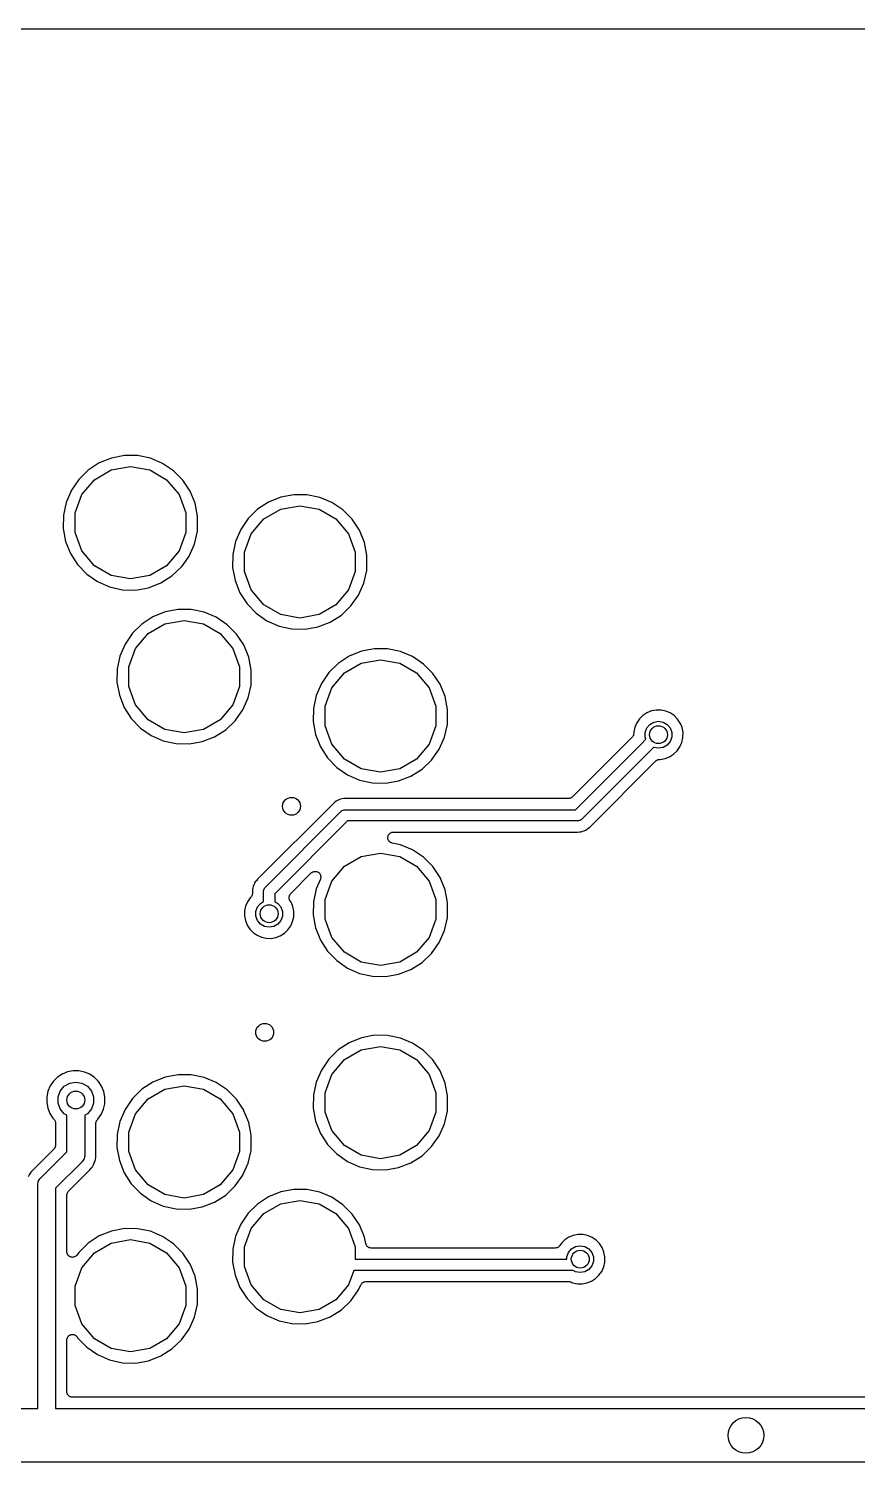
# Model space of a CAD drawing. Extents: x 70 to 229, y -105 to -40.
# Drawn here: x 157.72 to 176.25, y -72.36 to -40.33 of the extents above; entities that cross this region are included whole.
import ezdxf

# ---------------------------------------------------------------- set-up
doc = ezdxf.new("R2010")
doc.units = 0
doc.header["$MEASUREMENT"] = 0
doc.layers.add('BLACK', color=7, linetype='CONTINUOUS')

msp = doc.modelspace()

# ---------------------------------------------------------------- linework, layer by layer
at = {"layer": 'Black'}
for p, q in [((72.8106, -40.325), (226.952, -40.325)), ((159.574, -49.9181), (159.302, -50.0283)), ((159.863, -49.8629), (159.574, -49.9181)), ((160.158, -49.865), (159.863, -49.8629)), ((160.446, -49.9241), (160.158, -49.865)), ((160.717, -50.0381), (160.446, -49.9241)), ((159.056, -50.1893), (158.845, -50.3952)), ((159.302, -50.0283), (159.056, -50.1893)), ((159.193, -50.4028), (159.571, -50.1849)), ((159.571, -50.1849), (160, -50.1092)), ((160, -50.1092), (160.429, -50.1849)), ((160.429, -50.1849), (160.807, -50.4028)), ((160.961, -50.2026), (160.717, -50.0381)), ((161.168, -50.4114), (160.961, -50.2026)), ((158.845, -50.3952), (158.679, -50.6379)), ((158.913, -50.7366), (159.193, -50.4028)), ((160.807, -50.4028), (161.087, -50.7366)), ((161.331, -50.6564), (161.168, -50.4114)), ((158.563, -50.9082), (158.502, -51.196)), ((158.679, -50.6379), (158.563, -50.9082)), ((158.764, -51.1461), (158.913, -50.7366)), ((161.087, -50.7366), (161.236, -51.1461)), ((161.443, -50.9284), (161.331, -50.6564)), ((161.5, -51.216), (161.443, -50.9284)), ((163.088, -50.9023), (162.842, -51.0633)), ((163.36, -50.7921), (163.088, -50.9023)), ((163.649, -50.7369), (163.36, -50.7921)), ((163.944, -50.739), (163.649, -50.7369)), ((164.232, -50.7981), (163.944, -50.739)), ((164.503, -50.9121), (164.232, -50.7981)), ((164.747, -51.0766), (164.503, -50.9121)), ((158.502, -51.196), (158.498, -51.4901)), ((158.764, -51.5819), (158.764, -51.1461)), ((161.236, -51.1461), (161.236, -51.5819)), ((161.495, -51.5538), (161.5, -51.216)), ((162.842, -51.0633), (162.631, -51.2691)), ((162.979, -51.2768), (163.357, -51.0589)), ((163.357, -51.0589), (163.786, -50.9832)), ((163.786, -50.9832), (164.215, -51.0589)), ((164.215, -51.0589), (164.593, -51.2768)), ((164.954, -51.2854), (164.747, -51.0766)), ((158.498, -51.4901), (158.551, -51.7795)), ((161.43, -51.8398), (161.495, -51.5538)), ((162.465, -51.5119), (162.349, -51.7822)), ((162.631, -51.2691), (162.465, -51.5119)), ((162.699, -51.6106), (162.979, -51.2768)), ((164.593, -51.2768), (164.873, -51.6106)), ((165.117, -51.5304), (164.954, -51.2854)), ((165.229, -51.8024), (165.117, -51.5304)), ((158.551, -51.7795), (158.659, -52.053)), ((158.913, -51.9914), (158.764, -51.5819)), ((161.236, -51.5819), (161.087, -51.9914)), ((161.311, -52.1085), (161.43, -51.8398)), ((162.349, -51.7822), (162.288, -52.07)), ((162.55, -52.0201), (162.699, -51.6106)), ((164.873, -51.6106), (165.022, -52.0201)), ((165.286, -52.09), (165.229, -51.8024)), ((158.659, -52.053), (158.819, -52.3002)), ((159.193, -52.3252), (158.913, -51.9914)), ((161.087, -51.9914), (160.807, -52.3252)), ((161.174, -52.3026), (161.311, -52.1085)), ((162.288, -52.07), (162.284, -52.3641)), ((162.55, -52.4559), (162.55, -52.0201)), ((165.022, -52.0201), (165.022, -52.4559)), ((165.282, -52.3729), (165.286, -52.09)), ((158.819, -52.3002), (159.023, -52.5118)), ((159.023, -52.5118), (159.265, -52.6797)), ((159.571, -52.5431), (159.193, -52.3252)), ((160.807, -52.3252), (160.429, -52.5431)), ((160.928, -52.5517), (161.141, -52.3489)), ((161.141, -52.3489), (161.174, -52.3026)), ((161.174, -52.3026), (161.174, -52.3026)), ((162.284, -52.3641), (162.337, -52.6535)), ((162.699, -52.8654), (162.55, -52.4559)), ((165.022, -52.4559), (164.873, -52.8654)), ((165.216, -52.7138), (165.281, -52.4278)), ((165.281, -52.4278), (165.282, -52.3729)), ((165.282, -52.3729), (165.282, -52.3729)), ((159.265, -52.6797), (159.534, -52.7975)), ((159.534, -52.7975), (159.822, -52.8607)), ((160, -52.6188), (159.571, -52.5431)), ((160.429, -52.5431), (160, -52.6188)), ((160.116, -52.8668), (160.405, -52.8157)), ((160.405, -52.8157), (160.68, -52.7094)), ((160.68, -52.7094), (160.928, -52.5517)), ((162.337, -52.6535), (162.445, -52.927)), ((165.097, -52.9825), (165.216, -52.7138)), ((159.822, -52.8607), (160.116, -52.8668)), ((162.445, -52.927), (162.605, -53.1742)), ((162.979, -53.1992), (162.699, -52.8654)), ((164.873, -52.8654), (164.593, -53.1992)), ((164.927, -53.2229), (165.097, -52.9825)), ((160.502, -53.4673), (160.256, -53.6283)), ((160.774, -53.3571), (160.502, -53.4673)), ((161.063, -53.3019), (160.774, -53.3571)), ((161.358, -53.304), (161.063, -53.3019)), ((161.646, -53.3631), (161.358, -53.304)), ((161.917, -53.4771), (161.646, -53.3631)), ((162.161, -53.6416), (161.917, -53.4771)), ((162.605, -53.1742), (162.809, -53.3858)), ((162.809, -53.3858), (163.051, -53.5537)), ((163.357, -53.4171), (162.979, -53.1992)), ((163.786, -53.4928), (163.357, -53.4171)), ((164.215, -53.4171), (163.786, -53.4928)), ((164.593, -53.1992), (164.215, -53.4171)), ((164.466, -53.5834), (164.714, -53.4257)), ((164.714, -53.4257), (164.927, -53.2229)), ((160.256, -53.6283), (160.045, -53.8342)), ((160.393, -53.8418), (160.771, -53.6239)), ((160.771, -53.6239), (161.2, -53.5482)), ((161.2, -53.5482), (161.629, -53.6239)), ((161.629, -53.6239), (162.007, -53.8418)), ((162.368, -53.8504), (162.161, -53.6416)), ((163.051, -53.5537), (163.32, -53.6715)), ((163.32, -53.6715), (163.608, -53.7347)), ((163.608, -53.7347), (163.902, -53.7408)), ((163.902, -53.7408), (164.191, -53.6897)), ((164.191, -53.6897), (164.466, -53.5834)), ((159.879, -54.0769), (159.763, -54.3472)), ((160.045, -53.8342), (159.879, -54.0769)), ((160.113, -54.1756), (160.393, -53.8418)), ((162.007, -53.8418), (162.287, -54.1756)), ((162.531, -54.0954), (162.368, -53.8504)), ((162.643, -54.3674), (162.531, -54.0954)), ((159.763, -54.3472), (159.702, -54.635)), ((159.964, -54.5851), (160.113, -54.1756)), ((162.287, -54.1756), (162.436, -54.5851)), ((162.7, -54.655), (162.643, -54.3674)), ((164.89, -54.3463), (164.644, -54.5073)), ((165.162, -54.2361), (164.89, -54.3463)), ((165.159, -54.5029), (165.588, -54.4272)), ((165.451, -54.1809), (165.162, -54.2361)), ((165.746, -54.183), (165.451, -54.1809)), ((165.588, -54.4272), (166.017, -54.5029)), ((166.034, -54.2421), (165.746, -54.183)), ((166.305, -54.3561), (166.034, -54.2421)), ((166.549, -54.5206), (166.305, -54.3561)), ((159.702, -54.635), (159.698, -54.9291)), ((159.964, -55.0209), (159.964, -54.5851)), ((162.436, -54.5851), (162.436, -55.0209)), ((162.695, -54.9928), (162.7, -54.655)), ((164.433, -54.7131), (164.267, -54.9559)), ((164.644, -54.5073), (164.433, -54.7131)), ((164.501, -55.0546), (164.781, -54.7208)), ((164.781, -54.7208), (165.159, -54.5029)), ((166.017, -54.5029), (166.395, -54.7208)), ((166.395, -54.7208), (166.675, -55.0546)), ((166.756, -54.7294), (166.549, -54.5206)), ((166.919, -54.9744), (166.756, -54.7294)), ((159.698, -54.9291), (159.751, -55.2185)), ((160.113, -55.4304), (159.964, -55.0209)), ((162.436, -55.0209), (162.287, -55.4304)), ((162.63, -55.2788), (162.695, -54.9928)), ((164.267, -54.9559), (164.151, -55.2262)), ((164.352, -55.4641), (164.501, -55.0546)), ((166.675, -55.0546), (166.824, -55.4641)), ((167.031, -55.2464), (166.919, -54.9744)), ((159.751, -55.2185), (159.859, -55.492)), ((162.511, -55.5475), (162.63, -55.2788)), ((164.151, -55.2262), (164.09, -55.514)), ((167.088, -55.534), (167.031, -55.2464)), ((159.859, -55.492), (160.019, -55.7392)), ((160.393, -55.7642), (160.113, -55.4304)), ((162.287, -55.4304), (162.007, -55.7642)), ((162.37, -55.7466), (162.511, -55.5475)), ((164.09, -55.514), (164.086, -55.8081)), ((164.352, -55.8999), (164.352, -55.4641)), ((166.824, -55.4641), (166.824, -55.8999)), ((167.083, -55.8718), (167.088, -55.534)), ((171.454, -55.6693), (171.377, -55.7448)), ((171.544, -55.6102), (171.454, -55.6693)), ((171.644, -55.5698), (171.544, -55.6102)), ((171.75, -55.5496), (171.644, -55.5698)), ((171.858, -55.5504), (171.75, -55.5496)), ((171.963, -55.572), (171.858, -55.5504)), ((172.063, -55.6138), (171.963, -55.572)), ((172.152, -55.6742), (172.063, -55.6138)), ((172.228, -55.7507), (172.152, -55.6742)), ((160.019, -55.7392), (160.223, -55.9508)), ((160.223, -55.9508), (160.465, -56.1187)), ((160.771, -55.9821), (160.393, -55.7642)), ((161.2, -56.0578), (160.771, -55.9821)), ((161.629, -55.9821), (161.2, -56.0578)), ((162.007, -55.7642), (161.629, -55.9821)), ((161.88, -56.1484), (162.128, -55.9907)), ((162.128, -55.9907), (162.341, -55.7879)), ((162.341, -55.7879), (162.37, -55.7466)), ((162.37, -55.7466), (162.37, -55.7466)), ((164.086, -55.8081), (164.139, -56.0975)), ((164.501, -56.3094), (164.352, -55.8999)), ((166.824, -55.8999), (166.675, -56.3094)), ((167.018, -56.1578), (167.083, -55.8718)), ((171.251, -56.0384), (171.25, -56.0693)), ((171.273, -55.9329), (171.251, -56.0384)), ((171.316, -55.8337), (171.273, -55.9329)), ((171.377, -55.7448), (171.316, -55.8337)), ((171.503, -56.0477), (171.539, -55.9494)), ((171.503, -56.1523), (171.503, -56.0477)), ((171.539, -55.9494), (171.606, -55.8693)), ((171.606, -55.8693), (171.697, -55.817)), ((171.697, -55.817), (171.8, -55.7989)), ((171.8, -55.7989), (171.903, -55.817)), ((171.903, -55.817), (171.994, -55.8693)), ((171.994, -55.8693), (172.061, -55.9494)), ((172.061, -55.9494), (172.097, -56.0477)), ((172.097, -56.0477), (172.097, -56.1523)), ((172.288, -55.8405), (172.228, -55.7507)), ((172.299, -55.8663), (172.288, -55.8405)), ((172.329, -55.9403), (172.299, -55.8663)), ((172.299, -55.8663), (172.299, -55.8663)), ((172.35, -56.0452), (172.329, -55.9403)), ((172.348, -56.1701), (172.35, -56.0452)), ((160.465, -56.1187), (160.734, -56.2365)), ((160.734, -56.2365), (161.022, -56.2997)), ((161.022, -56.2997), (161.316, -56.3058)), ((161.316, -56.3058), (161.605, -56.2547)), ((161.605, -56.2547), (161.88, -56.1484)), ((164.139, -56.0975), (164.247, -56.371)), ((164.247, -56.371), (164.407, -56.6182)), ((164.781, -56.6432), (164.501, -56.3094)), ((166.675, -56.3094), (166.395, -56.6432)), ((166.899, -56.4265), (167.018, -56.1578)), ((171.214, -56.1559), (169.881, -57.4884)), ((169.948, -57.775), (171.412, -56.3116)), ((171.216, -56.1521), (171.214, -56.1559)), ((171.22, -56.1492), (171.216, -56.1521)), ((171.229, -56.1344), (171.22, -56.1492)), ((171.239, -56.1204), (171.229, -56.1344)), ((171.24, -56.1159), (171.239, -56.1204)), ((171.242, -56.1119), (171.24, -56.1159)), ((171.245, -56.095), (171.242, -56.1119)), ((171.25, -56.0784), (171.245, -56.095)), ((171.25, -56.0693), (171.249, -56.0738)), ((171.249, -56.0738), (171.25, -56.0784)), ((171.412, -56.3116), (171.521, -56.2018)), ((171.412, -56.3116), (171.412, -56.3116)), ((171.521, -56.2018), (171.503, -56.1523)), ((171.994, -56.3307), (171.903, -56.383)), ((172.061, -56.2506), (171.994, -56.3307)), ((172.097, -56.1523), (172.061, -56.2506)), ((172.218, -56.4611), (172.281, -56.373)), ((172.281, -56.373), (172.324, -56.2745)), ((172.324, -56.2745), (172.348, -56.1701)), ((164.407, -56.6182), (164.611, -56.8298)), ((165.159, -56.8611), (164.781, -56.6432)), ((166.395, -56.6432), (166.017, -56.8611)), ((166.516, -56.8697), (166.729, -56.6669)), ((166.729, -56.6669), (166.899, -56.4265)), ((171.588, -56.4884), (170.088, -57.9884)), ((170.266, -58.1648), (171.743, -56.6874)), ((171.695, -56.3818), (171.588, -56.4884)), ((171.588, -56.4884), (171.588, -56.4884)), ((171.697, -56.383), (171.695, -56.3818)), ((171.8, -56.4011), (171.697, -56.383)), ((171.743, -56.6874), (171.748, -56.6835)), ((171.748, -56.6835), (171.753, -56.6784)), ((171.753, -56.6784), (171.766, -56.6712)), ((171.766, -56.6712), (171.778, -56.6625)), ((171.778, -56.6625), (171.785, -56.6608)), ((171.785, -56.6608), (171.791, -56.6575)), ((171.791, -56.6575), (171.806, -56.6552)), ((171.903, -56.383), (171.8, -56.4011)), ((171.806, -56.6552), (171.82, -56.6513)), ((171.82, -56.6513), (171.827, -56.6519)), ((171.827, -56.6519), (171.834, -56.6509)), ((171.834, -56.6509), (171.842, -56.651)), ((171.842, -56.651), (171.949, -56.6323)), ((171.949, -56.6323), (172.049, -56.5933)), ((172.049, -56.5933), (172.14, -56.5355)), ((172.14, -56.5355), (172.218, -56.4611)), ((164.611, -56.8298), (164.853, -56.9977)), ((164.853, -56.9977), (165.122, -57.1155)), ((165.588, -56.9368), (165.159, -56.8611)), ((166.017, -56.8611), (165.588, -56.9368)), ((166.268, -57.0274), (166.516, -56.8697)), ((165.122, -57.1155), (165.41, -57.1787)), ((165.41, -57.1787), (165.704, -57.1848)), ((165.704, -57.1848), (165.993, -57.1337)), ((165.993, -57.1337), (166.268, -57.0274)), ((164.535, -57.6351), (162.839, -59.3305)), ((164.565, -57.6104), (164.535, -57.6351)), ((164.566, -57.6099), (164.565, -57.6104)), ((164.594, -57.5869), (164.566, -57.6096)), ((164.566, -57.6096), (164.566, -57.6099)), ((164.626, -57.5704), (164.594, -57.5869)), ((164.627, -57.57), (164.626, -57.5704)), ((164.659, -57.5529), (164.627, -57.5698)), ((164.627, -57.5698), (164.627, -57.57)), ((164.694, -57.5429), (164.659, -57.5529)), ((164.695, -57.5425), (164.694, -57.5426)), ((164.694, -57.5426), (164.694, -57.5429)), ((164.729, -57.5322), (164.695, -57.5425)), ((164.765, -57.529), (164.729, -57.5322)), ((164.766, -57.5289), (164.765, -57.529)), ((164.806, -57.525), (164.766, -57.5289)), ((164.766, -57.5289), (164.766, -57.5289)), ((169.793, -57.525), (164.806, -57.525)), ((169.798, -57.524), (169.793, -57.525)), ((169.804, -57.5245), (169.798, -57.524)), ((169.82, -57.5203), (169.804, -57.5245)), ((169.836, -57.5175), (169.82, -57.5203)), ((169.84, -57.5147), (169.836, -57.5175)), ((169.846, -57.5133), (169.84, -57.5147)), ((169.859, -57.5039), (169.846, -57.5133)), ((169.873, -57.4958), (169.859, -57.5039)), ((169.877, -57.4915), (169.873, -57.4958)), ((169.881, -57.4884), (169.877, -57.4915)), ((163.012, -59.5116), (164.712, -57.8116)), ((164.712, -57.8116), (164.716, -57.8085)), ((164.716, -57.8085), (164.72, -57.8042)), ((164.72, -57.8042), (164.734, -57.7961)), ((164.734, -57.7961), (164.747, -57.7867)), ((164.747, -57.7867), (164.752, -57.7853)), ((164.752, -57.7853), (164.757, -57.7825)), ((164.757, -57.7825), (164.773, -57.7797)), ((164.773, -57.7797), (164.789, -57.7755)), ((164.789, -57.7755), (164.795, -57.776)), ((164.795, -57.776), (164.8, -57.775)), ((164.8, -57.775), (169.948, -57.775)), ((164.852, -58.025), (163.225, -59.6518)), ((170, -58.025), (164.852, -58.025)), ((165.795, -58.3042), (165.806, -58.2979)), ((165.806, -58.2979), (165.816, -58.29)), ((165.816, -58.29), (165.824, -58.2871)), ((165.824, -58.2871), (165.832, -58.2825)), ((165.832, -58.2825), (165.845, -58.2803)), ((165.845, -58.2803), (165.857, -58.2763)), ((165.857, -58.2763), (165.866, -58.2766)), ((165.866, -58.2766), (165.875, -58.275)), ((165.875, -58.275), (169.994, -58.275)), ((169.994, -58.275), (170.034, -58.2711)), ((170.005, -58.024), (170, -58.025)), ((170.011, -58.0245), (170.005, -58.024)), ((170.027, -58.0203), (170.011, -58.0245)), ((170.043, -58.0175), (170.027, -58.0203)), ((170.034, -58.2711), (170.035, -58.271)), ((170.034, -58.2711), (170.034, -58.2711)), ((170.035, -58.271), (170.071, -58.2678)), ((170.048, -58.0147), (170.043, -58.0175)), ((170.053, -58.0133), (170.048, -58.0147)), ((170.066, -58.0039), (170.053, -58.0133)), ((170.08, -57.9958), (170.066, -58.0039)), ((170.071, -58.2678), (170.105, -58.2575)), ((170.084, -57.9915), (170.08, -57.9958)), ((170.088, -57.9884), (170.084, -57.9915)), ((170.105, -58.2575), (170.106, -58.2574)), ((170.106, -58.2571), (170.141, -58.2471)), ((170.106, -58.2574), (170.106, -58.2571)), ((170.141, -58.2471), (170.173, -58.2302)), ((170.173, -58.23), (170.174, -58.2296)), ((170.173, -58.2302), (170.173, -58.23)), ((170.174, -58.2296), (170.206, -58.2131)), ((170.206, -58.2131), (170.233, -58.1904)), ((170.233, -58.1904), (170.234, -58.1901)), ((170.234, -58.1896), (170.265, -58.1648)), ((170.234, -58.1901), (170.234, -58.1896)), ((170.265, -58.1648), (170.266, -58.1648)), ((165.75, -58.3965), (165.752, -58.3875)), ((165.752, -58.409), (165.75, -58.3965)), ((165.752, -58.3783), (165.756, -58.3664)), ((165.752, -58.3875), (165.752, -58.3783)), ((165.752, -58.4217), (165.752, -58.409)), ((165.755, -58.4304), (165.752, -58.4217)), ((165.757, -58.4395), (165.755, -58.4304)), ((165.756, -58.3664), (165.759, -58.354)), ((165.763, -58.4506), (165.757, -58.4395)), ((165.759, -58.354), (165.764, -58.3461)), ((165.767, -58.4625), (165.763, -58.4506)), ((165.764, -58.3461), (165.767, -58.3375)), ((165.767, -58.3375), (165.775, -58.3278)), ((165.773, -58.4695), (165.767, -58.4625)), ((165.777, -58.4776), (165.773, -58.4695)), ((165.775, -58.3278), (165.782, -58.317)), ((165.787, -58.4861), (165.777, -58.4776)), ((165.782, -58.317), (165.789, -58.3113)), ((165.795, -58.4958), (165.787, -58.4861)), ((165.789, -58.3113), (165.795, -58.3042)), ((165.803, -58.5004), (165.795, -58.4958)), ((165.81, -58.5065), (165.803, -58.5004)), ((165.821, -58.5111), (165.81, -58.5065)), ((165.832, -58.5175), (165.821, -58.5111)), ((165.842, -58.5191), (165.832, -58.5175)), ((165.85, -58.5224), (165.842, -58.5191)), ((166.034, -58.5601), (165.85, -58.5224)), ((166.305, -58.6741), (166.034, -58.5601)), ((164.781, -59.0388), (165.159, -58.8209)), ((165.159, -58.8209), (165.588, -58.7452)), ((165.588, -58.7452), (166.017, -58.8209)), ((166.017, -58.8209), (166.395, -59.0388)), ((166.549, -58.8386), (166.305, -58.6741)), ((166.756, -59.0474), (166.549, -58.8386)), ((163.581, -59.6491), (164.041, -59.1891)), ((164.041, -59.1891), (164.057, -59.1777)), ((164.057, -59.1777), (164.073, -59.1659)), ((164.073, -59.1659), (164.075, -59.1653)), ((164.075, -59.1653), (164.077, -59.1642)), ((164.077, -59.1642), (164.096, -59.1591)), ((164.096, -59.1591), (164.115, -59.1534)), ((164.115, -59.1534), (164.117, -59.1535)), ((164.117, -59.1535), (164.119, -59.1529)), ((164.119, -59.1529), (164.138, -59.1547)), ((164.138, -59.1547), (164.158, -59.1558)), ((164.158, -59.1558), (164.16, -59.1566)), ((164.16, -59.1566), (164.162, -59.1567)), ((164.162, -59.1567), (164.18, -59.1651)), ((164.18, -59.1651), (164.198, -59.1729)), ((164.198, -59.1729), (164.2, -59.1742)), ((164.2, -59.1742), (164.201, -59.1751)), ((164.201, -59.1751), (164.215, -59.1891)), ((164.215, -59.1891), (164.23, -59.2026)), ((164.23, -59.2026), (164.231, -59.2044)), ((164.231, -59.2044), (164.232, -59.2058)), ((164.232, -59.2058), (164.24, -59.2237)), ((164.24, -59.2237), (164.249, -59.2413)), ((164.249, -59.2413), (164.25, -59.2433)), ((164.25, -59.2433), (164.25, -59.2451)), ((164.25, -59.2451), (164.252, -59.2648)), ((164.501, -59.3726), (164.781, -59.0388)), ((166.395, -59.0388), (166.675, -59.3726)), ((166.919, -59.2924), (166.756, -59.0474)), ((162.729, -59.5611), (162.725, -59.6004)), ((162.73, -59.5598), (162.729, -59.5604)), ((162.729, -59.5604), (162.729, -59.5611)), ((162.733, -59.524), (162.73, -59.5598)), ((162.744, -59.4898), (162.733, -59.524)), ((162.755, -59.4542), (162.744, -59.4886)), ((162.744, -59.4886), (162.744, -59.4892)), ((162.744, -59.4892), (162.744, -59.4898)), ((162.772, -59.4227), (162.755, -59.4542)), ((162.773, -59.4216), (162.772, -59.4221)), ((162.772, -59.4221), (162.772, -59.4227)), ((162.79, -59.39), (162.773, -59.4216)), ((162.813, -59.3624), (162.79, -59.39)), ((162.814, -59.3614), (162.813, -59.3619)), ((162.813, -59.3619), (162.813, -59.3624)), ((162.839, -59.3305), (162.814, -59.3614)), ((162.975, -59.5891), (162.98, -59.5733)), ((162.98, -59.5733), (162.983, -59.5572)), ((162.983, -59.5572), (162.985, -59.5525)), ((162.985, -59.5525), (162.987, -59.5472)), ((162.987, -59.5472), (162.996, -59.5338)), ((162.996, -59.5338), (163.004, -59.5197)), ((163.004, -59.5197), (163.008, -59.5161)), ((163.008, -59.5161), (163.012, -59.5116)), ((164.151, -59.5442), (164.09, -59.832)), ((164.245, -59.3267), (164.151, -59.5442)), ((164.249, -59.3075), (164.245, -59.3267)), ((164.254, -59.2884), (164.249, -59.3075)), ((164.252, -59.2648), (164.254, -59.2845)), ((164.254, -59.2845), (164.254, -59.2864)), ((164.254, -59.2864), (164.254, -59.2884)), ((164.352, -59.7821), (164.501, -59.3726)), ((166.675, -59.3726), (166.824, -59.7821)), ((167.031, -59.5644), (166.919, -59.2924)), ((167.088, -59.852), (167.031, -59.5644)), ((162.616, -59.8337), (162.573, -59.9329)), ((162.677, -59.7448), (162.616, -59.8337)), ((162.687, -59.7342), (162.677, -59.7448)), ((162.691, -59.7291), (162.687, -59.7342)), ((162.696, -59.7252), (162.691, -59.7291)), ((162.704, -59.7116), (162.696, -59.7252)), ((162.713, -59.6989), (162.704, -59.7116)), ((162.714, -59.6929), (162.713, -59.6989)), ((162.717, -59.6876), (162.714, -59.6929)), ((162.72, -59.6722), (162.717, -59.6876)), ((162.724, -59.657), (162.72, -59.6722)), ((162.725, -59.6448), (162.724, -59.6509)), ((162.724, -59.6509), (162.724, -59.657)), ((162.725, -59.6004), (162.725, -59.6005)), ((162.725, -59.6005), (162.725, -59.6448)), ((162.839, -59.9494), (162.906, -59.8693)), ((162.906, -59.8693), (162.975, -59.8297)), ((162.976, -59.5946), (162.975, -59.5891)), ((162.975, -59.6), (162.976, -59.5946)), ((162.975, -59.8297), (162.975, -59.6)), ((163.225, -59.6518), (163.225, -59.8297)), ((163.225, -59.8297), (163.294, -59.8693)), ((163.294, -59.8693), (163.361, -59.9494)), ((163.545, -59.7236), (163.551, -59.7042)), ((163.545, -59.7251), (163.545, -59.7236)), ((163.545, -59.7266), (163.545, -59.7251)), ((163.547, -59.7467), (163.545, -59.7266)), ((163.548, -59.7669), (163.547, -59.7467)), ((163.549, -59.7683), (163.548, -59.7669)), ((163.549, -59.7699), (163.549, -59.7683)), ((163.557, -59.7882), (163.549, -59.7699)), ((163.551, -59.7042), (163.556, -59.6847)), ((163.556, -59.6847), (163.557, -59.6834)), ((163.557, -59.6834), (163.558, -59.6819)), ((163.565, -59.8067), (163.557, -59.7882)), ((163.558, -59.6819), (163.57, -59.6657)), ((163.588, -59.8405), (163.565, -59.8067)), ((163.57, -59.6657), (163.581, -59.6491)), ((163.629, -59.9403), (163.588, -59.8405)), ((164.09, -59.832), (164.086, -60.1261)), ((164.352, -60.2179), (164.352, -59.7821)), ((166.824, -59.7821), (166.824, -60.2179)), ((167.083, -60.1898), (167.088, -59.852)), ((162.551, -60.0384), (162.549, -60.1462)), ((162.549, -60.1462), (162.569, -60.2523)), ((162.573, -59.9329), (162.551, -60.0384)), ((162.803, -60.0477), (162.839, -59.9494)), ((162.803, -60.1523), (162.803, -60.0477)), ((162.839, -60.2506), (162.803, -60.1523)), ((163.361, -59.9494), (163.397, -60.0477)), ((163.397, -60.1523), (163.361, -60.2506)), ((163.397, -60.0477), (163.397, -60.1523)), ((163.624, -60.2745), (163.648, -60.1701)), ((163.65, -60.0452), (163.629, -59.9403)), ((163.648, -60.1701), (163.65, -60.0452)), ((164.086, -60.1261), (164.139, -60.4155)), ((164.501, -60.6274), (164.352, -60.2179)), ((166.824, -60.2179), (166.675, -60.6274)), ((167.018, -60.4758), (167.083, -60.1898)), ((162.569, -60.2523), (162.608, -60.3526)), ((162.608, -60.3526), (162.667, -60.4433)), ((162.667, -60.4433), (162.742, -60.5209)), ((162.742, -60.5209), (162.83, -60.5824)), ((162.906, -60.3307), (162.839, -60.2506)), ((162.997, -60.383), (162.906, -60.3307)), ((163.1, -60.4011), (162.997, -60.383)), ((163.203, -60.383), (163.1, -60.4011)), ((163.294, -60.3307), (163.203, -60.383)), ((163.361, -60.2506), (163.294, -60.3307)), ((163.349, -60.5933), (163.44, -60.5355)), ((163.44, -60.5355), (163.518, -60.4611)), ((163.518, -60.4611), (163.581, -60.373)), ((163.581, -60.373), (163.624, -60.2745)), ((164.139, -60.4155), (164.247, -60.689)), ((166.899, -60.7445), (167.018, -60.4758)), ((162.83, -60.5824), (162.929, -60.6256)), ((162.929, -60.6256), (163.035, -60.6488)), ((163.035, -60.6488), (163.142, -60.651)), ((163.142, -60.651), (163.249, -60.6323)), ((163.249, -60.6323), (163.349, -60.5933)), ((164.247, -60.689), (164.407, -60.9362)), ((164.781, -60.9612), (164.501, -60.6274)), ((166.675, -60.6274), (166.395, -60.9612)), ((166.729, -60.9849), (166.899, -60.7445)), ((164.407, -60.9362), (164.611, -61.1478)), ((164.611, -61.1478), (164.853, -61.3157)), ((165.159, -61.1791), (164.781, -60.9612)), ((165.588, -61.2548), (165.159, -61.1791)), ((166.017, -61.1791), (165.588, -61.2548)), ((166.395, -60.9612), (166.017, -61.1791)), ((166.516, -61.1877), (166.729, -60.9849)), ((164.853, -61.3157), (165.122, -61.4335)), ((165.122, -61.4335), (165.41, -61.4967)), ((165.41, -61.4967), (165.704, -61.5028)), ((165.704, -61.5028), (165.993, -61.4517)), ((165.993, -61.4517), (166.268, -61.3454)), ((166.268, -61.3454), (166.516, -61.1877)), ((164.89, -62.9823), (164.644, -63.1433)), ((165.162, -62.8721), (164.89, -62.9823)), ((165.159, -63.1389), (165.588, -63.0632)), ((165.451, -62.8169), (165.162, -62.8721)), ((165.746, -62.819), (165.451, -62.8169)), ((165.588, -63.0632), (166.017, -63.1389)), ((166.034, -62.8781), (165.746, -62.819)), ((166.305, -62.9921), (166.034, -62.8781)), ((166.549, -63.1566), (166.305, -62.9921)), ((164.433, -63.3491), (164.267, -63.5919)), ((164.644, -63.1433), (164.433, -63.3491)), ((164.501, -63.6906), (164.781, -63.3568)), ((164.781, -63.3568), (165.159, -63.1389)), ((166.017, -63.1389), (166.395, -63.3568)), ((166.395, -63.3568), (166.675, -63.6906)), ((166.756, -63.3654), (166.549, -63.1566)), ((166.919, -63.6104), (166.756, -63.3654)), ((158.475, -63.6832), (158.369, -63.753)), ((158.594, -63.6354), (158.475, -63.6832)), ((158.719, -63.6115), (158.594, -63.6354)), ((158.846, -63.6124), (158.719, -63.6115)), ((158.971, -63.6381), (158.846, -63.6124)), ((159.089, -63.6875), (158.971, -63.6381)), ((159.194, -63.7587), (159.089, -63.6875)), ((161.063, -63.6959), (160.774, -63.7511)), ((161.358, -63.698), (161.063, -63.6959)), ((161.646, -63.7571), (161.358, -63.698)), ((164.267, -63.5919), (164.151, -63.8622)), ((164.352, -64.1001), (164.501, -63.6906)), ((166.675, -63.6906), (166.824, -64.1001)), ((167.031, -63.8824), (166.919, -63.6104)), ((158.155, -64.0645), (158.129, -64.1892)), ((158.206, -63.9473), (158.155, -64.0645)), ((158.278, -63.8422), (158.206, -63.9473)), ((158.369, -63.753), (158.278, -63.8422)), ((158.383, -64.1923), (158.43, -64.0612)), ((158.43, -64.0612), (158.52, -63.9544)), ((158.52, -63.9544), (158.641, -63.8847)), ((158.641, -63.8847), (158.778, -63.8605)), ((158.778, -63.8605), (158.915, -63.8847)), ((158.915, -63.8847), (159.036, -63.9544)), ((159.036, -63.9544), (159.126, -64.0612)), ((159.126, -64.0612), (159.173, -64.1923)), ((159.284, -63.8492), (159.194, -63.7587)), ((159.355, -63.9554), (159.284, -63.8492)), ((159.403, -64.0732), (159.355, -63.9554)), ((160.256, -64.0223), (160.045, -64.2281)), ((160.502, -63.8613), (160.256, -64.0223)), ((160.393, -64.2358), (160.771, -64.0179)), ((160.774, -63.7511), (160.502, -63.8613)), ((160.771, -64.0179), (161.2, -63.9422)), ((161.2, -63.9422), (161.629, -64.0179)), ((161.629, -64.0179), (162.007, -64.2358)), ((161.917, -63.8711), (161.646, -63.7571)), ((162.161, -64.0356), (161.917, -63.8711)), ((162.368, -64.2444), (162.161, -64.0356)), ((164.151, -63.8622), (164.09, -64.15)), ((167.088, -64.17), (167.031, -63.8824)), ((158.129, -64.1892), (158.127, -64.3167)), ((158.127, -64.3167), (158.15, -64.442)), ((158.383, -64.3317), (158.383, -64.1923)), ((158.43, -64.4628), (158.383, -64.3317)), ((159.173, -64.3317), (159.126, -64.4628)), ((159.173, -64.1923), (159.173, -64.3317)), ((159.398, -64.4682), (159.426, -64.3447)), ((159.428, -64.1974), (159.403, -64.0732)), ((159.426, -64.3447), (159.428, -64.1974)), ((160.045, -64.2281), (159.879, -64.4709)), ((160.113, -64.5696), (160.393, -64.2358)), ((162.007, -64.2358), (162.287, -64.5696)), ((162.531, -64.4894), (162.368, -64.2444)), ((164.09, -64.15), (164.086, -64.4441)), ((164.352, -64.5359), (164.352, -64.1001)), ((166.824, -64.1001), (166.824, -64.5359)), ((167.083, -64.5078), (167.088, -64.17)), ((158.15, -64.442), (158.197, -64.5606)), ((158.197, -64.5606), (158.266, -64.6677)), ((158.266, -64.6677), (158.293, -64.6954)), ((158.293, -64.6954), (158.295, -64.6991)), ((158.295, -64.6991), (158.299, -64.7019)), ((158.299, -64.7019), (158.307, -64.717)), ((158.52, -64.5696), (158.43, -64.4628)), ((158.578, -64.6031), (158.52, -64.5696)), ((158.578, -65.4172), (158.578, -64.6031)), ((159.036, -64.5696), (158.978, -64.6031)), ((158.978, -64.6031), (158.978, -65.5)), ((159.126, -64.4628), (159.036, -64.5696)), ((159.25, -64.7172), (159.257, -64.7043)), ((159.257, -64.7043), (159.263, -64.6998)), ((159.263, -64.6998), (159.267, -64.6941)), ((159.267, -64.6941), (159.272, -64.6888)), ((159.272, -64.6888), (159.346, -64.5846)), ((159.346, -64.5846), (159.398, -64.4682)), ((159.879, -64.4709), (159.763, -64.7412)), ((159.964, -64.9791), (160.113, -64.5696)), ((162.287, -64.5696), (162.436, -64.9791)), ((162.536, -64.5023), (162.531, -64.4894)), ((162.643, -64.7614), (162.536, -64.5023)), ((162.536, -64.5023), (162.536, -64.5023)), ((164.086, -64.4441), (164.139, -64.7335)), ((164.501, -64.9454), (164.352, -64.5359)), ((166.824, -64.5359), (166.675, -64.9454)), ((167.018, -64.7938), (167.083, -64.5078)), ((158.307, -64.717), (158.317, -64.7314)), ((158.317, -64.7314), (158.318, -64.7357)), ((158.318, -64.7357), (158.32, -64.7395)), ((158.32, -64.7395), (158.323, -64.7567)), ((158.323, -64.7567), (158.328, -64.7736)), ((158.328, -64.7736), (158.327, -64.7779)), ((158.327, -64.7779), (158.328, -64.7823)), ((158.328, -64.7823), (158.328, -65.2618)), ((159.228, -64.7847), (159.229, -64.7777)), ((159.228, -65.3336), (159.228, -64.7847)), ((159.229, -64.7707), (159.233, -64.7565)), ((159.229, -64.7777), (159.229, -64.7707)), ((159.233, -64.7565), (159.236, -64.7419)), ((159.236, -64.7419), (159.239, -64.7358)), ((159.239, -64.7358), (159.241, -64.7291)), ((159.241, -64.7291), (159.25, -64.7172)), ((159.763, -64.7412), (159.702, -65.029)), ((159.964, -65.4149), (159.964, -64.9791)), ((162.436, -64.9791), (162.436, -65.4149)), ((162.7, -65.049), (162.643, -64.7614)), ((164.139, -64.7335), (164.247, -65.007)), ((164.247, -65.007), (164.407, -65.2542)), ((164.781, -65.2792), (164.501, -64.9454)), ((166.675, -64.9454), (166.395, -65.2792)), ((166.899, -65.0625), (167.018, -64.7938)), ((158.295, -65.3457), (158.291, -65.3502)), ((158.299, -65.3422), (158.295, -65.3457)), ((158.307, -65.328), (158.299, -65.3422)), ((158.316, -65.3147), (158.307, -65.328)), ((158.318, -65.3093), (158.316, -65.3147)), ((158.32, -65.3046), (158.318, -65.3093)), ((158.323, -65.2885), (158.32, -65.3046)), ((158.328, -65.2727), (158.323, -65.2885)), ((158.328, -65.2618), (158.327, -65.2672)), ((158.327, -65.2672), (158.328, -65.2727)), ((159.228, -65.4996), (159.228, -65.3336)), ((159.702, -65.029), (159.698, -65.3231)), ((159.698, -65.3231), (159.751, -65.6125)), ((162.695, -65.3868), (162.7, -65.049)), ((164.407, -65.2542), (164.611, -65.4658)), ((165.159, -65.4971), (164.781, -65.2792)), ((166.395, -65.2792), (166.017, -65.4971)), ((166.516, -65.5057), (166.729, -65.3029)), ((166.729, -65.3029), (166.899, -65.0625)), ((158.291, -65.3502), (157.814, -65.8275)), ((157.987, -66.0086), (158.578, -65.4172)), ((158.919, -65.6414), (158.328, -66.2328)), ((158.924, -65.6342), (158.919, -65.6414)), ((158.931, -65.6286), (158.924, -65.6342)), ((158.944, -65.6059), (158.931, -65.6286)), ((158.959, -65.5845), (158.944, -65.6059)), ((158.962, -65.576), (158.959, -65.5845)), ((158.966, -65.5684), (158.962, -65.576)), ((158.97, -65.5427), (158.966, -65.5684)), ((158.977, -65.5174), (158.97, -65.5427)), ((158.978, -65.5), (158.976, -65.5087)), ((158.976, -65.5087), (158.977, -65.5174)), ((159.192, -65.675), (159.205, -65.6336)), ((159.205, -65.6324), (159.218, -65.5912)), ((159.205, -65.633), (159.205, -65.6324)), ((159.205, -65.6336), (159.205, -65.633)), ((159.218, -65.5912), (159.223, -65.5482)), ((159.223, -65.5469), (159.228, -65.5006)), ((159.223, -65.5475), (159.223, -65.5469)), ((159.223, -65.5482), (159.223, -65.5475)), ((159.228, -65.5006), (159.228, -65.4996)), ((159.751, -65.6125), (159.859, -65.886)), ((160.113, -65.8244), (159.964, -65.4149)), ((162.436, -65.4149), (162.287, -65.8244)), ((162.63, -65.6728), (162.695, -65.3868)), ((164.611, -65.4658), (164.853, -65.6337)), ((164.853, -65.6337), (165.122, -65.7515)), ((165.588, -65.5728), (165.159, -65.4971)), ((166.017, -65.4971), (165.588, -65.5728)), ((165.993, -65.7697), (166.268, -65.6634)), ((166.268, -65.6634), (166.516, -65.5057)), ((157.735, -65.9372), (157.714, -65.975)), ((157.756, -65.8979), (157.735, -65.936)), ((157.735, -65.936), (157.735, -65.9365)), ((157.735, -65.9365), (157.735, -65.9372)), ((157.783, -65.8648), (157.756, -65.8979)), ((157.784, -65.8642), (157.783, -65.8648)), ((157.814, -65.8275), (157.784, -65.8638)), ((157.784, -65.8638), (157.784, -65.8642)), ((158.615, -66.2998), (159.092, -65.8225)), ((159.092, -65.8225), (159.122, -65.7862)), ((159.122, -65.7857), (159.123, -65.7852)), ((159.122, -65.7862), (159.122, -65.7857)), ((159.123, -65.7852), (159.15, -65.7521)), ((159.15, -65.7521), (159.171, -65.714)), ((159.171, -65.7128), (159.192, -65.675)), ((159.171, -65.7135), (159.171, -65.7128)), ((159.171, -65.714), (159.171, -65.7135)), ((159.859, -65.886), (160.019, -66.1332)), ((160.393, -66.1582), (160.113, -65.8244)), ((162.287, -65.8244), (162.007, -66.1582)), ((162.341, -66.1819), (162.511, -65.9415)), ((162.511, -65.9415), (162.526, -65.9059)), ((162.526, -65.9059), (162.63, -65.6728)), ((165.122, -65.7515), (165.41, -65.8147)), ((165.41, -65.8147), (165.704, -65.8208)), ((165.704, -65.8208), (165.993, -65.7697)), ((157.928, -66.15), (157.93, -66.1413)), ((157.928, -71.155), (157.928, -66.15)), ((157.929, -66.1326), (157.936, -66.1073)), ((157.93, -66.1413), (157.929, -66.1326)), ((157.936, -66.1073), (157.94, -66.0816)), ((157.94, -66.0816), (157.944, -66.074)), ((157.944, -66.074), (157.947, -66.0655)), ((157.947, -66.0655), (157.962, -66.0441)), ((157.962, -66.0441), (157.975, -66.0214)), ((157.975, -66.0214), (157.982, -66.0158)), ((157.982, -66.0158), (157.987, -66.0086)), ((158.328, -66.2328), (158.328, -71.155)), ((158.607, -66.3078), (158.611, -66.3043)), ((158.611, -66.3043), (158.615, -66.2998)), ((160.019, -66.1332), (160.223, -66.3448)), ((160.771, -66.3761), (160.393, -66.1582)), ((162.007, -66.1582), (161.629, -66.3761)), ((162.128, -66.3847), (162.341, -66.1819)), ((163.649, -66.2609), (163.36, -66.3161)), ((163.944, -66.263), (163.649, -66.2609)), ((164.232, -66.3221), (163.944, -66.263)), ((158.578, -66.3773), (158.583, -66.3615)), ((158.579, -66.3828), (158.578, -66.3773)), ((158.578, -66.3882), (158.579, -66.3828)), ((158.578, -67.6538), (158.578, -66.3882)), ((158.583, -66.3615), (158.586, -66.3454)), ((158.586, -66.3454), (158.588, -66.3407)), ((158.588, -66.3407), (158.59, -66.3353)), ((158.59, -66.3353), (158.599, -66.322)), ((158.599, -66.322), (158.607, -66.3078)), ((160.223, -66.3448), (160.465, -66.5127)), ((160.465, -66.5127), (160.734, -66.6305)), ((161.2, -66.4518), (160.771, -66.3761)), ((161.629, -66.3761), (161.2, -66.4518)), ((161.605, -66.6487), (161.88, -66.5424)), ((161.88, -66.5424), (162.128, -66.3847)), ((162.842, -66.5873), (162.631, -66.7931)), ((163.088, -66.4263), (162.842, -66.5873)), ((162.979, -66.8008), (163.357, -66.5829)), ((163.36, -66.3161), (163.088, -66.4263)), ((163.357, -66.5829), (163.786, -66.5072)), ((163.786, -66.5072), (164.215, -66.5829)), ((164.215, -66.5829), (164.593, -66.8008)), ((164.503, -66.4361), (164.232, -66.3221)), ((164.747, -66.6006), (164.503, -66.4361)), ((164.954, -66.8094), (164.747, -66.6006)), ((160.734, -66.6305), (161.022, -66.6937)), ((161.022, -66.6937), (161.316, -66.6998)), ((161.316, -66.6998), (161.605, -66.6487)), ((162.631, -66.7931), (162.465, -67.0359)), ((162.699, -67.1346), (162.979, -66.8008)), ((164.593, -66.8008), (164.873, -67.1346)), ((165.117, -67.0544), (164.954, -66.8094)), ((159.574, -67.1901), (159.302, -67.3003)), ((159.863, -67.1349), (159.574, -67.1901)), ((160.158, -67.137), (159.863, -67.1349)), ((160.446, -67.1961), (160.158, -67.137)), ((160.717, -67.3101), (160.446, -67.1961)), ((162.465, -67.0359), (162.349, -67.3062)), ((162.55, -67.5441), (162.699, -67.1346)), ((164.873, -67.1346), (165.022, -67.5441)), ((165.229, -67.3264), (165.117, -67.0544)), ((170.003, -67.2676), (169.897, -67.2878)), ((170.111, -67.2684), (170.003, -67.2676)), ((159.056, -67.4613), (158.845, -67.6671)), ((159.302, -67.3003), (159.056, -67.4613)), ((159.193, -67.6748), (159.571, -67.4569)), ((159.571, -67.4569), (160, -67.3812)), ((160, -67.3812), (160.429, -67.4569)), ((160.429, -67.4569), (160.807, -67.6748)), ((160.961, -67.4746), (160.717, -67.3101)), ((161.168, -67.6834), (160.961, -67.4746)), ((162.349, -67.3062), (162.288, -67.594)), ((162.55, -67.9799), (162.55, -67.5441)), ((165.022, -67.5441), (165.022, -67.82)), ((165.257, -67.4693), (165.229, -67.3264)), ((165.265, -67.4883), (165.257, -67.4693)), ((165.272, -67.5075), (165.265, -67.4883)), ((165.272, -67.5085), (165.272, -67.5075)), ((165.273, -67.5098), (165.272, -67.5085)), ((165.286, -67.5251), (165.273, -67.5098)), ((165.3, -67.5408), (165.286, -67.5251)), ((165.301, -67.5414), (165.3, -67.5408)), ((165.302, -67.5424), (165.301, -67.5414)), ((165.319, -67.5522), (165.302, -67.5424)), ((165.337, -67.5625), (165.319, -67.5522)), ((165.338, -67.5627), (165.337, -67.5625)), ((165.34, -67.5633), (165.338, -67.5627)), ((165.36, -67.5665), (165.34, -67.5633)), ((165.38, -67.57), (165.36, -67.5665)), ((169.49, -67.57), (165.38, -67.57)), ((169.507, -67.5671), (169.49, -67.57)), ((169.524, -67.5654), (169.507, -67.5671)), ((169.528, -67.5633), (169.524, -67.5654)), ((169.533, -67.5625), (169.528, -67.5633)), ((169.548, -67.554), (169.533, -67.5625)), ((169.563, -67.5466), (169.548, -67.554)), ((169.566, -67.5432), (169.563, -67.5466)), ((169.571, -67.5408), (169.566, -67.5432)), ((169.582, -67.5278), (169.571, -67.5408)), ((169.593, -67.5156), (169.582, -67.5278)), ((169.63, -67.4628), (169.593, -67.5156)), ((169.707, -67.3873), (169.63, -67.4628)), ((169.797, -67.3282), (169.707, -67.3873)), ((169.792, -67.6674), (169.859, -67.5873)), ((169.897, -67.2878), (169.797, -67.3282)), ((169.859, -67.5873), (169.95, -67.535)), ((169.95, -67.535), (170.053, -67.5169)), ((170.053, -67.5169), (170.156, -67.535)), ((170.216, -67.29), (170.111, -67.2684)), ((170.156, -67.535), (170.247, -67.5873)), ((170.316, -67.3318), (170.216, -67.29)), ((170.247, -67.5873), (170.314, -67.6674)), ((170.405, -67.3922), (170.316, -67.3318)), ((170.481, -67.4687), (170.405, -67.3922)), ((170.541, -67.5585), (170.481, -67.4687)), ((170.582, -67.6583), (170.541, -67.5585)), ((158.579, -67.6599), (158.578, -67.6538)), ((158.579, -67.666), (158.579, -67.6599)), ((158.583, -67.6811), (158.579, -67.666)), ((158.586, -67.6966), (158.583, -67.6811)), ((158.589, -67.7019), (158.586, -67.6966)), ((158.59, -67.7078), (158.589, -67.7019)), ((158.599, -67.7206), (158.59, -67.7078)), ((158.607, -67.7342), (158.599, -67.7206)), ((158.612, -67.7381), (158.607, -67.7342)), ((158.616, -67.7431), (158.612, -67.7381)), ((158.628, -67.752), (158.616, -67.7431)), ((158.641, -67.7621), (158.628, -67.752)), ((158.646, -67.7642), (158.641, -67.7621)), ((158.651, -67.7677), (158.646, -67.7642)), ((158.667, -67.7716), (158.651, -67.7677)), ((158.681, -67.7769), (158.667, -67.7716)), ((158.687, -67.7769), (158.681, -67.7769)), ((158.693, -67.7785), (158.687, -67.7769)), ((158.709, -67.7769), (158.693, -67.7785)), ((158.725, -67.7769), (158.709, -67.7769)), ((158.73, -67.7748), (158.725, -67.7769)), ((158.737, -67.7742), (158.73, -67.7748)), ((158.751, -67.7674), (158.737, -67.7742)), ((158.766, -67.7621), (158.751, -67.7674)), ((158.77, -67.7581), (158.766, -67.7621)), ((158.776, -67.7555), (158.77, -67.7581)), ((158.787, -67.7443), (158.776, -67.7555)), ((158.799, -67.7342), (158.787, -67.7443)), ((158.802, -67.7288), (158.799, -67.7342)), ((158.806, -67.7244), (158.802, -67.7288)), ((158.845, -67.6671), (158.806, -67.7244)), ((158.913, -68.0086), (159.193, -67.6748)), ((160.807, -67.6748), (161.087, -68.0086)), ((161.331, -67.9284), (161.168, -67.6834)), ((162.288, -67.594), (162.284, -67.8881)), ((162.284, -67.8881), (162.337, -68.1775)), ((165.022, -67.82), (169.756, -67.82)), ((169.756, -67.7657), (169.792, -67.6674)), ((169.756, -67.82), (169.756, -67.7657)), ((170.314, -67.6674), (170.35, -67.7657)), ((170.35, -67.8703), (170.314, -67.9686)), ((170.35, -67.7657), (170.35, -67.8703)), ((170.577, -67.9925), (170.601, -67.8881)), ((170.603, -67.7632), (170.582, -67.6583)), ((170.601, -67.8881), (170.603, -67.7632)), ((158.764, -68.4181), (158.913, -68.0086)), ((161.087, -68.0086), (161.236, -68.4181)), ((161.338, -67.9463), (161.331, -67.9284)), ((161.443, -68.2004), (161.338, -67.9463)), ((161.338, -67.9463), (161.338, -67.9463)), ((161.5, -68.488), (161.443, -68.2004)), ((162.337, -68.1775), (162.445, -68.451)), ((162.699, -68.3894), (162.55, -67.9799)), ((164.989, -68.07), (164.873, -68.3894)), ((169.896, -68.07), (164.989, -68.07)), ((169.95, -68.101), (169.896, -68.07)), ((170.053, -68.1191), (169.95, -68.101)), ((170.156, -68.101), (170.053, -68.1191)), ((170.247, -68.0487), (170.156, -68.101)), ((170.314, -67.9686), (170.247, -68.0487)), ((170.393, -68.2535), (170.471, -68.1791)), ((170.471, -68.1791), (170.534, -68.091)), ((170.534, -68.091), (170.577, -67.9925)), ((158.764, -68.8539), (158.764, -68.4181)), ((161.236, -68.4181), (161.236, -68.8539)), ((161.495, -68.8258), (161.5, -68.488)), ((162.445, -68.451), (162.605, -68.6982)), ((162.979, -68.7232), (162.699, -68.3894)), ((164.873, -68.3894), (164.593, -68.7232)), ((164.927, -68.7469), (165.097, -68.5065)), ((165.097, -68.5065), (165.147, -68.3942)), ((165.147, -68.3942), (165.15, -68.3887)), ((165.15, -68.3887), (165.153, -68.3825)), ((165.153, -68.3825), (165.162, -68.3708)), ((165.162, -68.3708), (165.171, -68.3582)), ((165.171, -68.3582), (165.176, -68.3543)), ((165.176, -68.3543), (165.18, -68.3492)), ((165.18, -68.3492), (165.194, -68.3416)), ((165.194, -68.3416), (165.206, -68.3327)), ((165.206, -68.3327), (165.212, -68.3308)), ((165.212, -68.3308), (165.218, -68.3275)), ((165.218, -68.3275), (165.233, -68.3249)), ((165.233, -68.3249), (165.248, -68.3207)), ((165.248, -68.3207), (165.254, -68.3211)), ((165.254, -68.3211), (165.261, -68.32)), ((165.261, -68.32), (169.802, -68.32)), ((169.802, -68.32), (169.806, -68.3207)), ((169.806, -68.3207), (169.81, -68.3202)), ((169.81, -68.3202), (169.827, -68.3244)), ((169.827, -68.3244), (169.845, -68.3275)), ((169.845, -68.3275), (169.848, -68.3295)), ((169.848, -68.3295), (169.852, -68.3305)), ((169.852, -68.3305), (169.882, -68.3436)), ((169.882, -68.3436), (169.988, -68.3668)), ((169.988, -68.3668), (170.095, -68.369)), ((170.095, -68.369), (170.202, -68.3503)), ((170.202, -68.3503), (170.302, -68.3113)), ((170.302, -68.3113), (170.393, -68.2535)), ((158.913, -69.2634), (158.764, -68.8539)), ((161.236, -68.8539), (161.087, -69.2634)), ((161.43, -69.1118), (161.495, -68.8258)), ((162.605, -68.6982), (162.809, -68.9098)), ((163.357, -68.9411), (162.979, -68.7232)), ((164.593, -68.7232), (164.215, -68.9411)), ((164.714, -68.9497), (164.927, -68.7469)), ((161.311, -69.3805), (161.43, -69.1118)), ((162.809, -68.9098), (163.051, -69.0777)), ((163.051, -69.0777), (163.32, -69.1955)), ((163.786, -69.0168), (163.357, -68.9411)), ((164.215, -68.9411), (163.786, -69.0168)), ((164.191, -69.2137), (164.466, -69.1074)), ((164.466, -69.1074), (164.714, -68.9497)), ((158.648, -69.5124), (158.655, -69.5081)), ((158.655, -69.5081), (158.668, -69.505)), ((158.668, -69.505), (158.681, -69.5002)), ((158.681, -69.5002), (158.689, -69.5002)), ((158.689, -69.5002), (158.697, -69.4985)), ((158.697, -69.4985), (158.711, -69.5002)), ((158.711, -69.5002), (158.725, -69.5002)), ((158.725, -69.5002), (158.732, -69.5029)), ((158.732, -69.5029), (158.74, -69.5039)), ((158.74, -69.5039), (158.752, -69.5103)), ((159.193, -69.5972), (158.913, -69.2634)), ((161.087, -69.2634), (160.807, -69.5972)), ((161.141, -69.6209), (161.311, -69.3805)), ((163.32, -69.1955), (163.608, -69.2587)), ((163.608, -69.2587), (163.902, -69.2648)), ((163.902, -69.2648), (164.191, -69.2137)), ((158.578, -69.6233), (158.579, -69.6156)), ((158.578, -70.78), (158.578, -69.6233)), ((158.579, -69.6077), (158.583, -69.5943)), ((158.579, -69.6156), (158.579, -69.6077)), ((158.583, -69.5943), (158.586, -69.5806)), ((158.586, -69.5806), (158.589, -69.5738)), ((158.589, -69.5738), (158.592, -69.5662)), ((158.592, -69.5662), (158.6, -69.5551)), ((158.6, -69.5551), (158.607, -69.543)), ((158.607, -69.543), (158.613, -69.5379)), ((158.613, -69.5379), (158.618, -69.5316)), ((158.618, -69.5316), (158.63, -69.5241)), ((158.63, -69.5241), (158.641, -69.5151)), ((158.641, -69.5151), (158.648, -69.5124)), ((158.752, -69.5103), (158.766, -69.5151)), ((158.766, -69.5151), (158.772, -69.5202)), ((158.772, -69.5202), (158.779, -69.5238)), ((158.779, -69.5238), (158.788, -69.534)), ((158.788, -69.534), (158.799, -69.543)), ((158.799, -69.543), (158.803, -69.5498)), ((158.803, -69.5498), (158.808, -69.5556)), ((158.808, -69.5556), (158.819, -69.5722)), ((158.819, -69.5722), (159.023, -69.7838)), ((159.023, -69.7838), (159.265, -69.9517)), ((159.571, -69.8151), (159.193, -69.5972)), ((160, -69.8908), (159.571, -69.8151)), ((160.429, -69.8151), (160, -69.8908)), ((160.807, -69.5972), (160.429, -69.8151)), ((160.68, -69.9814), (160.928, -69.8237)), ((160.928, -69.8237), (161.141, -69.6209)), ((159.265, -69.9517), (159.534, -70.0695)), ((159.534, -70.0695), (159.822, -70.1327)), ((159.822, -70.1327), (160.116, -70.1388)), ((160.116, -70.1388), (160.405, -70.0877)), ((160.405, -70.0877), (160.68, -69.9814)), ((158.58, -70.7908), (158.578, -70.78)), ((158.58, -70.8017), (158.58, -70.7908)), ((158.584, -70.812), (158.58, -70.8017)), ((158.586, -70.8228), (158.584, -70.812)), ((158.591, -70.8322), (158.586, -70.8228)), ((158.595, -70.8425), (158.591, -70.8322)), ((158.602, -70.8509), (158.595, -70.8425)), ((158.607, -70.8603), (158.602, -70.8509)), ((158.616, -70.8674), (158.607, -70.8603)), ((158.623, -70.8758), (158.616, -70.8674)), ((158.632, -70.8812), (158.623, -70.8758)), ((158.641, -70.8883), (158.632, -70.8812)), ((158.651, -70.892), (158.641, -70.8883)), ((158.66, -70.8975), (158.651, -70.892)), ((158.671, -70.8994), (158.66, -70.8975)), ((158.681, -70.9031), (158.671, -70.8994)), ((158.692, -70.9031), (158.681, -70.9031)), ((158.703, -70.905), (158.692, -70.9031)), ((173.663, -70.905), (158.703, -70.905)), ((173.666, -70.9043), (173.663, -70.905)), ((173.764, -70.905), (173.666, -70.9043)), ((173.764, -70.905), (173.764, -70.9049)), ((173.764, -70.9049), (173.764, -70.905)), ((177.128, -70.905), (173.764, -70.905)), ((138.262, -71.155), (157.928, -71.155)), ((158.328, -71.155), (173.742, -71.155)), ((173.742, -71.155), (173.755, -71.1527)), ((173.755, -71.1527), (173.768, -71.155)), ((173.768, -71.155), (177.257, -71.155)), ((158.115, -72.355), (138.062, -72.355)), ((173.742, -72.355), (158.115, -72.355)), ((173.755, -72.3573), (173.742, -72.355)), ((173.768, -72.355), (173.755, -72.3573)), ((177.487, -72.355), (173.768, -72.355))]:
    msp.add_line(p, q, dxfattribs=at)
for centre, radius in [((171.8, -56.1), 0.2), ((163.6, -57.7), 0.2), ((163.1, -60.1), 0.2), ((163, -62.75), 0.2), ((158.778, -64.262), 0.2), ((170.053, -67.818), 0.2), ((173.755, -71.755), 0.4)]:
    msp.add_circle(centre, radius, dxfattribs=at)

doc.saveas('drawing.dxf')
